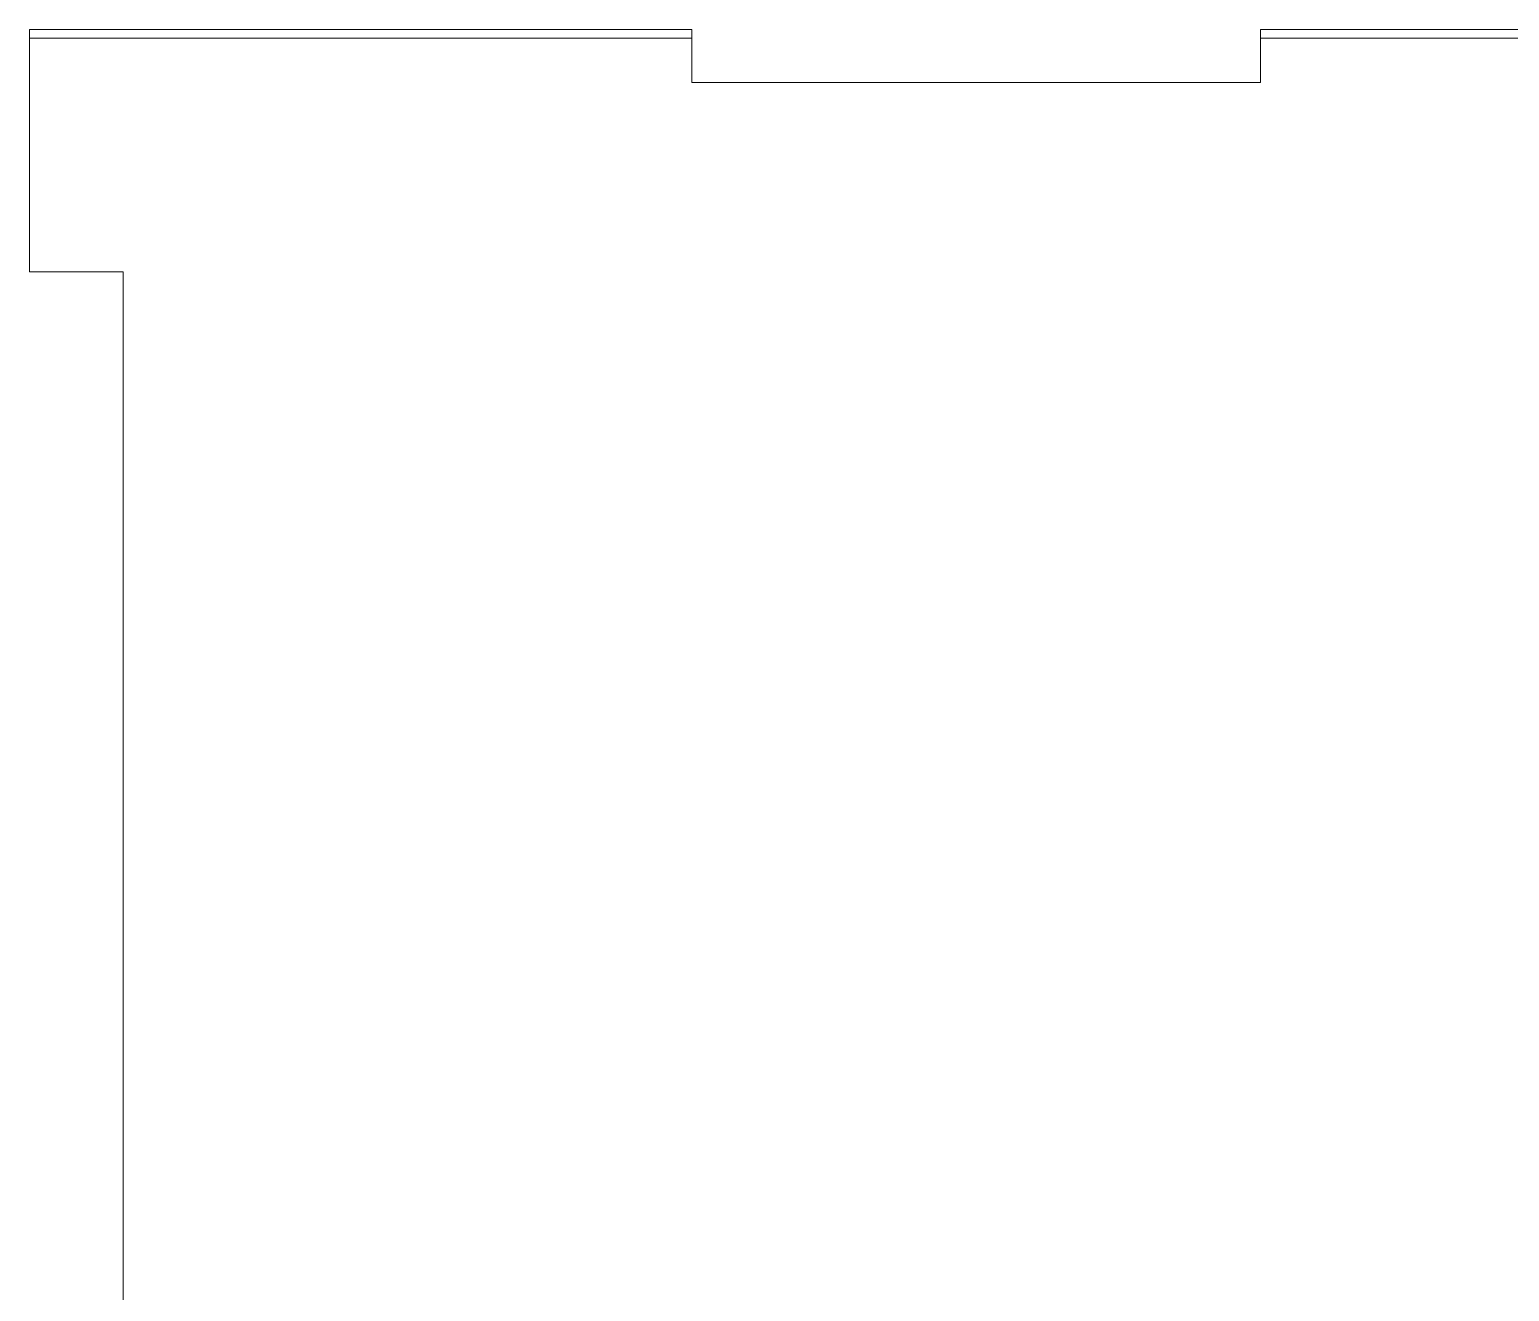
# Model space of a CAD drawing. Header units: millimetres. Extents: x 4137 to 6698, y 1400 to 3585.
# Drawn here: x 6083.2 to 6101.41, y 3342.76 to 3358.29 of the extents above; entities that cross this region are included whole.
import ezdxf

# ---------------------------------------------------------------- set-up
doc = ezdxf.new("R2010")
doc.units = ezdxf.units.MM

msp = doc.modelspace()

# ---------------------------------------------------------------- linework, layer by layer
at = {"color": 0, "linetype": 'ByBlock', "lineweight": 0}
for p, q in [((6083.198, 3355.311), (6083.198, 3358.291)), ((6091.348, 3358.291), (6083.198, 3358.291)), ((6091.348, 3358.185), (6083.198, 3358.185)), ((6091.348, 3358.185), (6091.348, 3358.291)), ((6091.348, 3357.642), (6091.348, 3358.185)), ((6098.348, 3358.291), (6098.348, 3358.185)), ((6106.498, 3358.291), (6098.348, 3358.291)), ((6098.348, 3358.185), (6098.348, 3357.642)), ((6106.498, 3358.185), (6098.348, 3358.185)), ((6098.348, 3357.642), (6091.348, 3357.642)), ((6084.348, 3355.311), (6083.198, 3355.311))]:
    msp.add_line(p, q, dxfattribs=at)
msp.add_open_spline([(6084.348, 3355.311), (6084.348, 3353.288), (6084.348, 3344.739), (6084.348, 3331.593), (6084.348, 3317.027), (6084.348, 3302.817), (6084.348, 3288.522), (6084.348, 3273.036), (6084.348, 3260.278), (6084.348, 3251.396), (6084.348, 3247.139), (6084.348, 3246.341)], degree=3, knots=[0, 0, 0, 0, 0.055935, 0.236292, 0.362833, 0.457376, 0.627551, 0.756032, 0.883059, 0.978086, 1, 1, 1, 1], dxfattribs=at)

doc.saveas('drawing.dxf')
